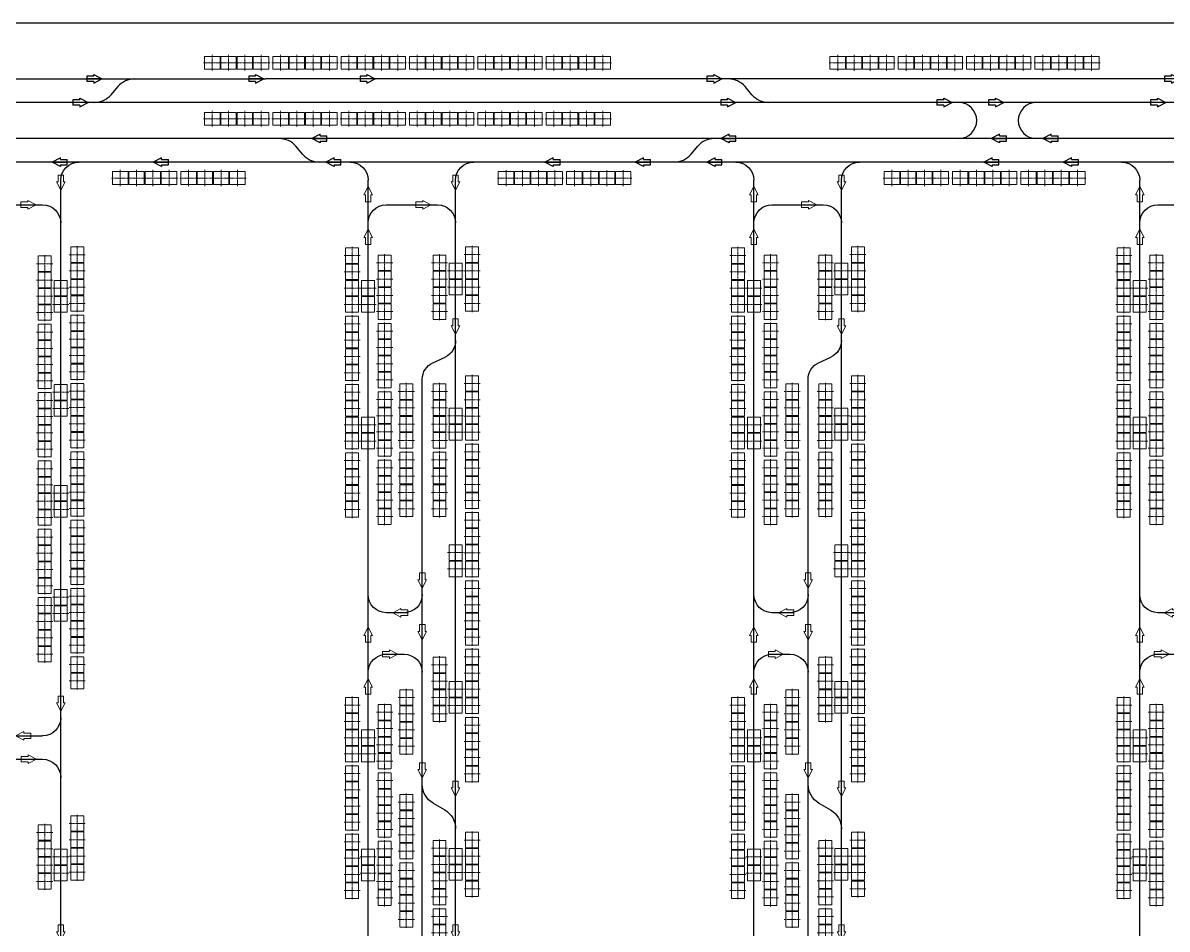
# Model space of a CAD drawing. Header units: millimetres. Extents: x -128 to 670218, y 27186 to 149492.
# Drawn here: x 400989 to 432642, y 107718 to 132785 of the extents above; entities that cross this region are included whole.
import ezdxf

# ---------------------------------------------------------------- set-up
doc = ezdxf.new("R2010")
doc.units = ezdxf.units.MM
doc.linetypes.add('AM_ISO08W050', pattern=[18, 12, -1.5, 3, -1.5])
doc.linetypes.add('XAT-M16_6F_EQ Layout_20211120$0$ACAD_ISO08W100', pattern=[36, 24, -3, 6, -3])
for name, color, linetype, lineweight in [('_CLINE', 4, 'XAT-M16_6F_EQ Layout_20211120$0$ACAD_ISO08W100', 9), ('DIRECT', 40, 'Continuous', 9), ('LINE_EQ', 4, 'AM_ISO08W050', 20), ('LINE_STB', 151, 'Continuous', 30)]:
    doc.layers.add(name, color=color, linetype=linetype, lineweight=lineweight)
doc.layers.add('Rail_H4822(Lower)', color=7, linetype='Continuous')

# ---------------------------------------------------------------- blocks, each defined once
blk = doc.blocks.new('*U3')
at = {"color": 0, "linetype": 'ByBlock'}
for p, q in [((-120, -230), (0, 0)), ((0, 0), (0, -420)), ((120, -230), (0, 0)), ((-75, -230), (-120, -230)), ((-75, -230), (-75, -420)), ((75, -230), (75, -420)), ((75, -230), (120, -230)), ((75, -420), (-75, -420))]:
    blk.add_line(p, q, dxfattribs=at)
blk = doc.blocks.new('A$C31676947')
at = {"layer": 'Rail_H4822(Lower)'}
for p, q in [((500, 47250), (500, 500)), ((2420, 47250), (2420, 500)), ((1000, 46570), (1920, 46570)), ((1000, 31870), (1920, 31870)), ((1000, 31220), (1920, 31220)), ((1000, 16520), (1920, 16520)), ((1000, 15870), (1920, 15870)), ((1000, 1180), (1920, 1180))]:
    blk.add_line(p, q, dxfattribs=at)
for centre, start, end in [((0, 47250), 0, 90), ((2920, 47250), 90, 180), ((1000, 46070), 90, 180), ((1920, 46070), 0, 90), ((1000, 32370), 180, 270), ((1920, 32370), 270, 0), ((1000, 30720), 90, 180), ((1920, 30720), 0, 90), ((0, 23700), 270, 0), ((2920, 23700), 180, 270), ((0, 21700), 0, 90), ((2920, 21700), 90, 180), ((1000, 17020), 180, 270), ((1920, 17020), 270, 0), ((1000, 15370), 90, 180), ((1920, 15370), 0, 90), ((1000, 1680), 180, 270), ((1920, 1680), 270, 0), ((0, 500), 270, 0), ((2920, 500), 180, 270)]:
    blk.add_arc(centre, 500, start, end, dxfattribs=at)
at = {"layer": 'DIRECT'}
for p, rotation in [((500, 46970), 180), ((1180, 46570), 89.99999999999999), ((500, 32550), 180), ((500, 23880), 180), ((500, 17200), 180), ((500, 1860), 180), ((1740, 1180), 270), ((500, 680), 180)]:
    blk.add_blockref('*U3', p, dxfattribs=dict(at, rotation=rotation))
for p in [(2420, 47070), (2420, 45890), (2420, 30540), (2420, 21520), (2420, 15190), (2420, 780)]:
    blk.add_blockref('*U3', p, dxfattribs=at)
at = {"layer": 'DIRECT', "lineweight": -2}
for p, rotation in [((1750, 31870), 270), ((1170, 31220), 89.99999999999999), ((1750, 16520), 270), ((1170, 15870), 89.99999999999999)]:
    blk.add_blockref('*U3', p, dxfattribs=dict(at, rotation=rotation))
blk = doc.blocks.new('A$Ca08771bd')
at = {"layer": 'Rail_H4822(Lower)'}
for p, q in [((500, 47250), (500, 500)), ((2920, 47250), (2920, 500)), ((1000, 46570), (2420, 46570)), ((2290, 42199), (2630, 42357)), ((2000, 41745), (2000, 6005)), ((1000, 32935), (1500, 32935)), ((1500, 31785), (1000, 31785)), ((2300, 27664), (2620, 27480)), ((2300, 17736), (2620, 17920)), ((1000, 13615), (1500, 13615)), ((1500, 12465), (1000, 12465)), ((2290, 5552), (2630, 5394)), ((1000, 1180), (2420, 1180))]:
    blk.add_line(p, q, dxfattribs=at)
for centre, radius, start, end in [((0, 47250), 500, 0, 90), ((3420, 47250), 500, 90, 180), ((1000, 46070), 500, 90, 180), ((2420, 46070), 500, 0, 90), ((2420, 42811), 500, 294.8882, 0), ((2500, 41745), 500, 114.8882, 180), ((1000, 33435), 500, 180, 270), ((1500, 33435), 500, 270, 0), ((1000, 31285), 500, 90, 180), ((1500, 31285), 500, 0, 90), ((2600, 28184), 600, 180, 240), ((2320, 26960), 600, 0, 60), ((0, 23700), 500, 270, 0), ((3420, 23700), 500, 180, 270), ((0, 21700), 500, 0, 90), ((3420, 21700), 500, 90, 180), ((2320, 18440), 600, 300, 0), ((2600, 17216), 600, 120, 180), ((1000, 14115), 500, 180, 270), ((1500, 14115), 500, 270, 0), ((1000, 11965), 500, 90, 180), ((1500, 11965), 500, 0, 90), ((2500, 6005), 500, 180, 245.1118), ((2420, 4940), 500, 0, 65.1118), ((1000, 1680), 500, 180, 270), ((2420, 1680), 500, 270, 0), ((0, 500), 500, 270, 0), ((3420, 500), 500, 180, 270)]:
    blk.add_arc(centre, radius, start, end, dxfattribs=at)
at = {"layer": 'DIRECT'}
for p, rotation in [((500, 46970), 180), ((1180, 46570), 90), ((500, 33615), 180), ((1320, 32935), 270), ((500, 32185), 180), ((1180, 31785), 90), ((500, 23880), 180), ((500, 14295), 180), ((1320, 13615), 270), ((500, 12865), 180), ((1180, 12465), 90), ((500, 1860), 180), ((2240, 1180), 270), ((500, 680), 180)]:
    blk.add_blockref('*U3', p, dxfattribs=dict(at, rotation=rotation))
for p in [(2920, 47070), (2920, 45890), (2920, 41911), (2000, 32535), (2000, 31105), (2920, 21520), (2000, 13215), (2000, 11785), (2920, 780)]:
    blk.add_blockref('*U3', p, dxfattribs=at)
at = {"layer": 'DIRECT', "lineweight": -2}
for p in [(2000, 27287), (2920, 26780), (2920, 17543), (2000, 17036), (2920, 4760)]:
    blk.add_blockref('*U3', p, dxfattribs=at)
blk = doc.blocks.new('*U813')
at = {"color": 0, "linetype": 'ByBlock'}
for p, q in [((-120, -230), (0, 0)), ((0, 0), (0, -420)), ((120, -230), (0, 0)), ((-75, -230), (-120, -230)), ((-75, -230), (-75, -420)), ((75, -230), (75, -420)), ((75, -230), (120, -230)), ((75, -420), (-75, -420))]:
    blk.add_line(p, q, dxfattribs=at)
blk = doc.blocks.new('*U814')
at = {"color": 0, "linetype": 'ByBlock'}
for p, q in [((-120, -230), (0, 0)), ((0, 0), (0, -420)), ((120, -230), (0, 0)), ((-75, -230), (-120, -230)), ((-75, -230), (-75, -420)), ((75, -230), (75, -420)), ((75, -230), (120, -230)), ((75, -420), (-75, -420))]:
    blk.add_line(p, q, dxfattribs=at)
blk = doc.blocks.new('*U47')
at = {"color": 0, "linetype": 'ByBlock'}
for p, q in [((-120, -230), (0, 0)), ((0, 0), (0, -420)), ((120, -230), (0, 0)), ((-75, -230), (-120, -230)), ((-75, -230), (-75, -420)), ((75, -230), (75, -420)), ((75, -230), (120, -230)), ((75, -420), (-75, -420))]:
    blk.add_line(p, q, dxfattribs=at)
blk = doc.blocks.new('*U48')
at = {"color": 0, "linetype": 'ByBlock'}
for p, q in [((-120, -230), (0, 0)), ((0, 0), (0, -420)), ((120, -230), (0, 0)), ((-75, -230), (-120, -230)), ((-75, -230), (-75, -420)), ((75, -230), (75, -420)), ((75, -230), (120, -230)), ((75, -420), (-75, -420))]:
    blk.add_line(p, q, dxfattribs=at)
blk = doc.blocks.new('*U49')
at = {"color": 0, "linetype": 'ByBlock'}
for p, q in [((-120, -230), (0, 0)), ((0, 0), (0, -420)), ((120, -230), (0, 0)), ((-75, -230), (-120, -230)), ((-75, -230), (-75, -420)), ((75, -230), (75, -420)), ((75, -230), (120, -230)), ((75, -420), (-75, -420))]:
    blk.add_line(p, q, dxfattribs=at)
blk = doc.blocks.new('*U50')
at = {"color": 0, "linetype": 'ByBlock'}
for p, q in [((-120, -230), (0, 0)), ((0, 0), (0, -420)), ((120, -230), (0, 0)), ((-75, -230), (-120, -230)), ((-75, -230), (-75, -420)), ((75, -230), (75, -420)), ((75, -230), (120, -230)), ((75, -420), (-75, -420))]:
    blk.add_line(p, q, dxfattribs=at)
blk = doc.blocks.new('*U572')
at = {"color": 0, "linetype": 'ByBlock'}
for p, q in [((-120, -230), (0, 0)), ((0, 0), (0, -420)), ((120, -230), (0, 0)), ((-75, -230), (-120, -230)), ((-75, -230), (-75, -420)), ((75, -230), (75, -420)), ((75, -230), (120, -230)), ((75, -420), (-75, -420))]:
    blk.add_line(p, q, dxfattribs=at)
blk = doc.blocks.new('*U573')
at = {"color": 0, "linetype": 'ByBlock'}
for p, q in [((-120, -230), (0, 0)), ((0, 0), (0, -420)), ((120, -230), (0, 0)), ((-75, -230), (-120, -230)), ((-75, -230), (-75, -420)), ((75, -230), (75, -420)), ((75, -230), (120, -230)), ((75, -420), (-75, -420))]:
    blk.add_line(p, q, dxfattribs=at)
blk = doc.blocks.new('*U405')
at = {"color": 0, "linetype": 'ByBlock'}
for p, q in [((-120, -230), (0, 0)), ((0, 0), (0, -420)), ((120, -230), (0, 0)), ((-75, -230), (-120, -230)), ((-75, -230), (-75, -420)), ((75, -230), (75, -420)), ((75, -230), (120, -230)), ((75, -420), (-75, -420))]:
    blk.add_line(p, q, dxfattribs=at)
blk = doc.blocks.new('*U406')
at = {"color": 0, "linetype": 'ByBlock'}
for p, q in [((-120, -230), (0, 0)), ((0, 0), (0, -420)), ((120, -230), (0, 0)), ((-75, -230), (-120, -230)), ((-75, -230), (-75, -420)), ((75, -230), (75, -420)), ((75, -230), (120, -230)), ((75, -420), (-75, -420))]:
    blk.add_line(p, q, dxfattribs=at)
blk = doc.blocks.new('*U450')
at = {"color": 0, "linetype": 'ByBlock'}
for p, q in [((-120, -230), (0, 0)), ((0, 0), (0, -420)), ((120, -230), (0, 0)), ((-75, -230), (-120, -230)), ((-75, -230), (-75, -420)), ((75, -230), (75, -420)), ((75, -230), (120, -230)), ((75, -420), (-75, -420))]:
    blk.add_line(p, q, dxfattribs=at)
blk = doc.blocks.new('*U452')
at = {"color": 0, "linetype": 'ByBlock'}
for p, q in [((-120, -230), (0, 0)), ((0, 0), (0, -420)), ((120, -230), (0, 0)), ((-75, -230), (-120, -230)), ((-75, -230), (-75, -420)), ((75, -230), (75, -420)), ((75, -230), (120, -230)), ((75, -420), (-75, -420))]:
    blk.add_line(p, q, dxfattribs=at)
blk = doc.blocks.new('*U784')
at = {"color": 0, "linetype": 'ByBlock'}
for p, q in [((-120, -230), (0, 0)), ((0, 0), (0, -420)), ((120, -230), (0, 0)), ((-75, -230), (-120, -230)), ((-75, -230), (-75, -420)), ((75, -230), (75, -420)), ((75, -230), (120, -230)), ((75, -420), (-75, -420))]:
    blk.add_line(p, q, dxfattribs=at)
blk = doc.blocks.new('*U786')
at = {"color": 0, "linetype": 'ByBlock'}
for p, q in [((-120, -230), (0, 0)), ((0, 0), (0, -420)), ((120, -230), (0, 0)), ((-75, -230), (-120, -230)), ((-75, -230), (-75, -420)), ((75, -230), (75, -420)), ((75, -230), (120, -230)), ((75, -420), (-75, -420))]:
    blk.add_line(p, q, dxfattribs=at)
blk = doc.blocks.new('*U773')
at = {"color": 0, "linetype": 'ByBlock'}
for p, q in [((-120, -230), (0, 0)), ((0, 0), (0, -420)), ((120, -230), (0, 0)), ((-75, -230), (-120, -230)), ((-75, -230), (-75, -420)), ((75, -230), (75, -420)), ((75, -230), (120, -230)), ((75, -420), (-75, -420))]:
    blk.add_line(p, q, dxfattribs=at)
blk = doc.blocks.new('*U774')
at = {"color": 0, "linetype": 'ByBlock'}
for p, q in [((-120, -230), (0, 0)), ((0, 0), (0, -420)), ((120, -230), (0, 0)), ((-75, -230), (-120, -230)), ((-75, -230), (-75, -420)), ((75, -230), (75, -420)), ((75, -230), (120, -230)), ((75, -420), (-75, -420))]:
    blk.add_line(p, q, dxfattribs=at)
blk = doc.blocks.new('*U375')
at = {"color": 0, "linetype": 'ByBlock'}
for p, q in [((-120, -230), (0, 0)), ((0, 0), (0, -420)), ((120, -230), (0, 0)), ((-75, -230), (-120, -230)), ((-75, -230), (-75, -420)), ((75, -230), (75, -420)), ((75, -230), (120, -230)), ((75, -420), (-75, -420))]:
    blk.add_line(p, q, dxfattribs=at)
blk = doc.blocks.new('*U376')
at = {"color": 0, "linetype": 'ByBlock'}
for p, q in [((-120, -230), (0, 0)), ((0, 0), (0, -420)), ((120, -230), (0, 0)), ((-75, -230), (-120, -230)), ((-75, -230), (-75, -420)), ((75, -230), (75, -420)), ((75, -230), (120, -230)), ((75, -420), (-75, -420))]:
    blk.add_line(p, q, dxfattribs=at)
blk = doc.blocks.new('*U379')
at = {"color": 0, "linetype": 'ByBlock'}
for p, q in [((-120, -230), (0, 0)), ((0, 0), (0, -420)), ((120, -230), (0, 0)), ((-75, -230), (-120, -230)), ((-75, -230), (-75, -420)), ((75, -230), (75, -420)), ((75, -230), (120, -230)), ((75, -420), (-75, -420))]:
    blk.add_line(p, q, dxfattribs=at)
blk = doc.blocks.new('*U380')
at = {"color": 0, "linetype": 'ByBlock'}
for p, q in [((-120, -230), (0, 0)), ((0, 0), (0, -420)), ((120, -230), (0, 0)), ((-75, -230), (-120, -230)), ((-75, -230), (-75, -420)), ((75, -230), (75, -420)), ((75, -230), (120, -230)), ((75, -420), (-75, -420))]:
    blk.add_line(p, q, dxfattribs=at)
blk = doc.blocks.new('*U381')
at = {"color": 0, "linetype": 'ByBlock'}
for p, q in [((-120, -230), (0, 0)), ((0, 0), (0, -420)), ((120, -230), (0, 0)), ((-75, -230), (-120, -230)), ((-75, -230), (-75, -420)), ((75, -230), (75, -420)), ((75, -230), (120, -230)), ((75, -420), (-75, -420))]:
    blk.add_line(p, q, dxfattribs=at)
blk = doc.blocks.new('*U382')
at = {"color": 0, "linetype": 'ByBlock'}
for p, q in [((-120, -230), (0, 0)), ((0, 0), (0, -420)), ((120, -230), (0, 0)), ((-75, -230), (-120, -230)), ((-75, -230), (-75, -420)), ((75, -230), (75, -420)), ((75, -230), (120, -230)), ((75, -420), (-75, -420))]:
    blk.add_line(p, q, dxfattribs=at)
blk = doc.blocks.new('XAT-M16_6F_EQ Layout_20211120$0$EG-12_FOUP_(01)-pv')
at = {"layer": '_CLINE'}
for p, q in [((0, 211), (0, -235)), ((-239, -12), (239, -12))]:
    blk.add_line(p, q, dxfattribs=at)
at = {"layer": 'LINE_EQ'}
blk.add_lwpolyline([(-215, 166), (-215, -190), (215, -190), (215, 166)], close=True, dxfattribs=at)
blk = doc.blocks.new('A$Cb83e1a90')
at = {"rotation": 89.99999999999999}
for p in [(-955, -909), (-955, -1359), (-955, -1809), (-955, -2259)]:
    blk.add_blockref('XAT-M16_6F_EQ Layout_20211120$0$EG-12_FOUP_(01)-pv', p, dxfattribs=at)
blk = doc.blocks.new('A$Ca79c4620')
at = {"rotation": 89.99999999999999}
for p in [(945, -882), (945, -1332), (945, -1782), (945, -2232)]:
    blk.add_blockref('XAT-M16_6F_EQ Layout_20211120$0$EG-12_FOUP_(01)-pv', p, dxfattribs=at)

msp = doc.modelspace()

# ---------------------------------------------------------------- linework, layer by layer
msp.add_lwpolyline([(385178, 132785), (438756, 132785), (438756, 79986), (385178, 79986)], close=True)
at = {"layer": 'Rail_H4822(Lower)'}
for p, q in [((336538, 131236), (407708, 131236)), ((669038, 131236), (407708, 131236)), ((403429, 130798), (403621, 131025)), ((421158, 130798), (420966, 131025)), ((407708, 130586), (339872, 130586)), ((666119, 130586), (407708, 130586)), ((408931, 129586), (332538, 129586)), ((668038, 129586), (408931, 129586)), ((408731, 129148), (408539, 129375)), ((419466, 129148), (419658, 129375)), ((414398, 128936), (331888, 128936)), ((667388, 128936), (414398, 128936))]:
    msp.add_line(p, q, dxfattribs=at)
for centre, radius, start, end in [((404078, 130636), 600, 90, 139.6984), ((420508, 130636), 600, 40.3016, 90), ((402971, 131186), 600, 270, 319.6984), ((421615, 131186), 600, 220.3016, 270), ((426875, 130086), 500, 270, 90), ((429025, 130086), 500, 90, 270), ((408081, 128986), 600, 40.3016, 90), ((420115, 128986), 600, 90, 139.6984), ((409188, 129536), 600, 220.3016, 270), ((419008, 129536), 600, 270, 319.6984)]:
    msp.add_arc(centre, radius, start, end, dxfattribs=at)

# ---------------------------------------------------------------- block references
at = {"layer": 'LINE_EQ', "rotation": 89.99999999999999}
for p in [(412947, 125924), (423620, 125924), (402024, 125448), (410527, 125448), (412947, 125474), (421200, 125448), (423620, 125474), (431873, 125448), (402024, 124998), (410527, 124998), (421200, 124998), (431873, 124998), (402024, 122568), (402024, 122118), (410527, 121668), (412947, 121912), (421200, 121668), (423620, 121912), (431873, 121668), (412947, 121462), (423620, 121462), (410527, 121218), (421200, 121218), (431873, 121218), (402024, 119778), (402024, 119328), (412947, 118132), (423620, 118132), (412947, 117682), (423620, 117682), (402024, 116898), (402024, 116448), (412947, 114352), (423620, 114352), (412947, 113902), (423620, 113902), (410527, 113013), (421200, 113013), (431873, 113013), (410527, 112563), (421200, 112563), (431873, 112563), (402024, 109714), (410527, 109714), (412947, 109733), (421200, 109714), (423620, 109733), (431873, 109714), (412947, 109283), (423620, 109283), (402024, 109264), (410527, 109264), (421200, 109264), (431873, 109264)]:
    msp.add_blockref('XAT-M16_6F_EQ Layout_20211120$0$EG-12_FOUP_(01)-pv', p, dxfattribs=at)
at = {"layer": 'LINE_STB'}
for name, p in [('XAT-M16_6F_EQ Layout_20211120$0$EG-12_FOUP_(01)-pv', (406229, 131692)), ('XAT-M16_6F_EQ Layout_20211120$0$EG-12_FOUP_(01)-pv', (406679, 131692)), ('XAT-M16_6F_EQ Layout_20211120$0$EG-12_FOUP_(01)-pv', (407129, 131692)), ('XAT-M16_6F_EQ Layout_20211120$0$EG-12_FOUP_(01)-pv', (407579, 131692)), ('XAT-M16_6F_EQ Layout_20211120$0$EG-12_FOUP_(01)-pv', (408119, 131692)), ('XAT-M16_6F_EQ Layout_20211120$0$EG-12_FOUP_(01)-pv', (408569, 131692)), ('XAT-M16_6F_EQ Layout_20211120$0$EG-12_FOUP_(01)-pv', (409019, 131692)), ('XAT-M16_6F_EQ Layout_20211120$0$EG-12_FOUP_(01)-pv', (409469, 131692)), ('XAT-M16_6F_EQ Layout_20211120$0$EG-12_FOUP_(01)-pv', (410009, 131692)), ('XAT-M16_6F_EQ Layout_20211120$0$EG-12_FOUP_(01)-pv', (410459, 131692)), ('XAT-M16_6F_EQ Layout_20211120$0$EG-12_FOUP_(01)-pv', (410909, 131692)), ('XAT-M16_6F_EQ Layout_20211120$0$EG-12_FOUP_(01)-pv', (411359, 131692)), ('XAT-M16_6F_EQ Layout_20211120$0$EG-12_FOUP_(01)-pv', (411899, 131692)), ('XAT-M16_6F_EQ Layout_20211120$0$EG-12_FOUP_(01)-pv', (412349, 131692)), ('XAT-M16_6F_EQ Layout_20211120$0$EG-12_FOUP_(01)-pv', (412799, 131692)), ('XAT-M16_6F_EQ Layout_20211120$0$EG-12_FOUP_(01)-pv', (413249, 131692)), ('XAT-M16_6F_EQ Layout_20211120$0$EG-12_FOUP_(01)-pv', (413789, 131692)), ('XAT-M16_6F_EQ Layout_20211120$0$EG-12_FOUP_(01)-pv', (414239, 131692)), ('XAT-M16_6F_EQ Layout_20211120$0$EG-12_FOUP_(01)-pv', (414689, 131692)), ('XAT-M16_6F_EQ Layout_20211120$0$EG-12_FOUP_(01)-pv', (415139, 131692)), ('XAT-M16_6F_EQ Layout_20211120$0$EG-12_FOUP_(01)-pv', (415679, 131692)), ('XAT-M16_6F_EQ Layout_20211120$0$EG-12_FOUP_(01)-pv', (416129, 131692)), ('XAT-M16_6F_EQ Layout_20211120$0$EG-12_FOUP_(01)-pv', (416579, 131692)), ('XAT-M16_6F_EQ Layout_20211120$0$EG-12_FOUP_(01)-pv', (417029, 131692)), ('XAT-M16_6F_EQ Layout_20211120$0$EG-12_FOUP_(01)-pv', (423531, 131691)), ('XAT-M16_6F_EQ Layout_20211120$0$EG-12_FOUP_(01)-pv', (423981, 131691)), ('XAT-M16_6F_EQ Layout_20211120$0$EG-12_FOUP_(01)-pv', (424431, 131691)), ('XAT-M16_6F_EQ Layout_20211120$0$EG-12_FOUP_(01)-pv', (424881, 131691)), ('XAT-M16_6F_EQ Layout_20211120$0$EG-12_FOUP_(01)-pv', (425421, 131691)), ('XAT-M16_6F_EQ Layout_20211120$0$EG-12_FOUP_(01)-pv', (425871, 131691)), ('XAT-M16_6F_EQ Layout_20211120$0$EG-12_FOUP_(01)-pv', (426321, 131691)), ('XAT-M16_6F_EQ Layout_20211120$0$EG-12_FOUP_(01)-pv', (426771, 131691)), ('XAT-M16_6F_EQ Layout_20211120$0$EG-12_FOUP_(01)-pv', (427311, 131691)), ('XAT-M16_6F_EQ Layout_20211120$0$EG-12_FOUP_(01)-pv', (427761, 131691)), ('XAT-M16_6F_EQ Layout_20211120$0$EG-12_FOUP_(01)-pv', (428211, 131691)), ('XAT-M16_6F_EQ Layout_20211120$0$EG-12_FOUP_(01)-pv', (428661, 131691)), ('XAT-M16_6F_EQ Layout_20211120$0$EG-12_FOUP_(01)-pv', (429201, 131691)), ('XAT-M16_6F_EQ Layout_20211120$0$EG-12_FOUP_(01)-pv', (429651, 131691)), ('XAT-M16_6F_EQ Layout_20211120$0$EG-12_FOUP_(01)-pv', (430101, 131691)), ('XAT-M16_6F_EQ Layout_20211120$0$EG-12_FOUP_(01)-pv', (430551, 131691)), ('XAT-M16_6F_EQ Layout_20211120$0$EG-12_FOUP_(01)-pv', (406229, 130143)), ('XAT-M16_6F_EQ Layout_20211120$0$EG-12_FOUP_(01)-pv', (406679, 130143)), ('XAT-M16_6F_EQ Layout_20211120$0$EG-12_FOUP_(01)-pv', (407129, 130143)), ('XAT-M16_6F_EQ Layout_20211120$0$EG-12_FOUP_(01)-pv', (407579, 130143)), ('XAT-M16_6F_EQ Layout_20211120$0$EG-12_FOUP_(01)-pv', (408119, 130143)), ('XAT-M16_6F_EQ Layout_20211120$0$EG-12_FOUP_(01)-pv', (408569, 130143)), ('XAT-M16_6F_EQ Layout_20211120$0$EG-12_FOUP_(01)-pv', (409019, 130143)), ('XAT-M16_6F_EQ Layout_20211120$0$EG-12_FOUP_(01)-pv', (409469, 130143)), ('XAT-M16_6F_EQ Layout_20211120$0$EG-12_FOUP_(01)-pv', (410009, 130143)), ('XAT-M16_6F_EQ Layout_20211120$0$EG-12_FOUP_(01)-pv', (410459, 130143)), ('XAT-M16_6F_EQ Layout_20211120$0$EG-12_FOUP_(01)-pv', (410909, 130143)), ('XAT-M16_6F_EQ Layout_20211120$0$EG-12_FOUP_(01)-pv', (411359, 130143)), ('XAT-M16_6F_EQ Layout_20211120$0$EG-12_FOUP_(01)-pv', (411899, 130143)), ('XAT-M16_6F_EQ Layout_20211120$0$EG-12_FOUP_(01)-pv', (412349, 130143)), ('XAT-M16_6F_EQ Layout_20211120$0$EG-12_FOUP_(01)-pv', (412799, 130143)), ('XAT-M16_6F_EQ Layout_20211120$0$EG-12_FOUP_(01)-pv', (413249, 130143)), ('XAT-M16_6F_EQ Layout_20211120$0$EG-12_FOUP_(01)-pv', (413789, 130143)), ('XAT-M16_6F_EQ Layout_20211120$0$EG-12_FOUP_(01)-pv', (414239, 130143)), ('XAT-M16_6F_EQ Layout_20211120$0$EG-12_FOUP_(01)-pv', (414689, 130143)), ('XAT-M16_6F_EQ Layout_20211120$0$EG-12_FOUP_(01)-pv', (415139, 130143)), ('XAT-M16_6F_EQ Layout_20211120$0$EG-12_FOUP_(01)-pv', (415679, 130143)), ('XAT-M16_6F_EQ Layout_20211120$0$EG-12_FOUP_(01)-pv', (416129, 130143)), ('XAT-M16_6F_EQ Layout_20211120$0$EG-12_FOUP_(01)-pv', (416579, 130143)), ('XAT-M16_6F_EQ Layout_20211120$0$EG-12_FOUP_(01)-pv', (417029, 130143)), ('A$Ca79c4620', (412459, 127257)), ('A$Ca79c4620', (423132, 127257)), ('A$Cb83e1a90', (411039, 127257)), ('A$Cb83e1a90', (413459, 127058)), ('A$Cb83e1a90', (421712, 127257)), ('A$Cb83e1a90', (424132, 127058)), ('A$Cb83e1a90', (432385, 127257)), ('A$Cb83e1a90', (411039, 125367)), ('A$Cb83e1a90', (421712, 125367)), ('A$Cb83e1a90', (432385, 125367)), ('A$Cb83e1a90', (412539, 123495)), ('A$Cb83e1a90', (413459, 123495)), ('A$Cb83e1a90', (414359, 123720)), ('A$Cb83e1a90', (423212, 123495)), ('A$Cb83e1a90', (424132, 123495)), ('A$Cb83e1a90', (425032, 123720)), ('A$Cb83e1a90', (411039, 123477)), ('A$Cb83e1a90', (421712, 123477)), ('A$Cb83e1a90', (432385, 123477)), ('A$Cb83e1a90', (411039, 121587)), ('A$Cb83e1a90', (412539, 121605)), ('A$Cb83e1a90', (412539, 121605)), ('A$Cb83e1a90', (413459, 121605)), ('A$Cb83e1a90', (414359, 121830)), ('A$Cb83e1a90', (421712, 121587)), ('A$Cb83e1a90', (423212, 121605)), ('A$Cb83e1a90', (423212, 121605)), ('A$Cb83e1a90', (424132, 121605)), ('A$Cb83e1a90', (425032, 121830)), ('A$Cb83e1a90', (432385, 121587)), ('A$Cb83e1a90', (414359, 119940)), ('A$Cb83e1a90', (425032, 119940)), ('A$Cb83e1a90', (414359, 118050)), ('A$Cb83e1a90', (425032, 118050)), ('A$Cb83e1a90', (413459, 115935)), ('A$Cb83e1a90', (414359, 116160)), ('A$Cb83e1a90', (424132, 115935)), ('A$Cb83e1a90', (425032, 116160)), ('A$Cb83e1a90', (412539, 115035)), ('A$Cb83e1a90', (423212, 115035)), ('A$Cb83e1a90', (411039, 114822)), ('A$Cb83e1a90', (421712, 114822)), ('A$Cb83e1a90', (432385, 114822)), ('A$Cb83e1a90', (414359, 114270)), ('A$Cb83e1a90', (425032, 114270)), ('A$Cb83e1a90', (411039, 112932)), ('A$Cb83e1a90', (421712, 112932)), ('A$Cb83e1a90', (432385, 112932)), ('A$Cb83e1a90', (412539, 112137)), ('A$Cb83e1a90', (423212, 112137)), ('A$Cb83e1a90', (411039, 111042)), ('A$Cb83e1a90', (413459, 110867)), ('A$Cb83e1a90', (414359, 111092)), ('A$Cb83e1a90', (421712, 111042)), ('A$Cb83e1a90', (424132, 110867)), ('A$Cb83e1a90', (425032, 111092)), ('A$Cb83e1a90', (432385, 111042)), ('A$Cb83e1a90', (412539, 110247)), ('A$Cb83e1a90', (423212, 110247)), ('A$Cb83e1a90', (413459, 108977)), ('A$Cb83e1a90', (424132, 108977))]:
    msp.add_blockref(name, p, dxfattribs=at)
for p, rotation in [((403683, 128482), 180), ((404133, 128482), 180), ((404583, 128482), 180), ((405033, 128482), 180), ((405573, 128482), 180), ((406023, 128482), 180), ((406473, 128482), 180), ((406923, 128482), 180), ((414356, 128481), 180), ((414806, 128481), 180), ((415256, 128481), 180), ((415706, 128481), 180), ((416246, 128481), 180), ((416696, 128481), 180), ((417146, 128481), 180), ((417596, 128481), 180), ((425029, 128482), 180), ((425479, 128482), 180), ((425929, 128482), 180), ((426379, 128482), 180), ((426919, 128482), 180), ((427369, 128482), 180), ((427819, 128482), 180), ((428269, 128482), 180), ((428809, 128482), 180), ((429259, 128482), 180), ((429709, 128482), 180), ((430159, 128482), 180), ((402481, 126374), 89.99999999999999), ((401581, 126123), 89.99999999999999), ((410984, 126149), 89.99999999999999), ((421657, 126149), 89.99999999999999), ((432330, 126149), 89.99999999999999), ((402481, 125924), 89.99999999999999), ((401581, 125673), 89.99999999999999), ((402481, 125474), 89.99999999999999), ((410984, 125699), 89.99999999999999), ((421657, 125699), 89.99999999999999), ((432330, 125699), 89.99999999999999), ((401581, 125223), 89.99999999999999), ((410984, 125249), 89.99999999999999), ((421657, 125249), 89.99999999999999), ((432330, 125249), 89.99999999999999), ((402481, 125024), 89.99999999999999), ((410984, 124799), 89.99999999999999), ((421657, 124799), 89.99999999999999), ((432330, 124799), 89.99999999999999), ((401581, 124773), 89.99999999999999), ((402481, 124484), 89.99999999999999), ((401581, 124233), 89.99999999999999), ((410984, 124259), 89.99999999999999), ((421657, 124259), 89.99999999999999), ((432330, 124259), 89.99999999999999), ((402481, 124034), 89.99999999999999), ((401581, 123783), 89.99999999999999), ((402481, 123584), 89.99999999999999), ((410984, 123809), 89.99999999999999), ((421657, 123809), 89.99999999999999), ((432330, 123809), 89.99999999999999), ((401581, 123333), 89.99999999999999), ((410984, 123359), 89.99999999999999), ((421657, 123359), 89.99999999999999), ((432330, 123359), 89.99999999999999), ((402481, 123134), 89.99999999999999), ((410984, 122909), 89.99999999999999), ((421657, 122909), 89.99999999999999), ((432330, 122909), 89.99999999999999), ((401581, 122883), 89.99999999999999), ((402481, 122594), 89.99999999999999), ((401581, 122343), 89.99999999999999), ((410984, 122369), 89.99999999999999), ((421657, 122369), 89.99999999999999), ((432330, 122369), 89.99999999999999), ((402481, 122144), 89.99999999999999), ((401581, 121893), 89.99999999999999), ((402481, 121694), 89.99999999999999), ((410984, 121919), 89.99999999999999), ((421657, 121919), 89.99999999999999), ((432330, 121919), 89.99999999999999), ((401581, 121443), 89.99999999999999), ((410984, 121469), 89.99999999999999), ((421657, 121469), 89.99999999999999), ((432330, 121469), 89.99999999999999), ((401581, 120993), 89.99999999999999), ((402481, 121244), 89.99999999999999), ((410984, 121019), 89.99999999999999), ((421657, 121019), 89.99999999999999), ((432330, 121019), 89.99999999999999), ((402481, 120704), 89.99999999999999), ((401581, 120453), 89.99999999999999), ((410984, 120479), 89.99999999999999), ((421657, 120479), 89.99999999999999), ((432330, 120479), 89.99999999999999), ((402481, 120254), 89.99999999999999), ((401581, 120003), 89.99999999999999), ((402481, 119804), 89.99999999999999), ((410984, 120029), 89.99999999999999), ((421657, 120029), 89.99999999999999), ((432330, 120029), 89.99999999999999), ((401581, 119553), 89.99999999999999), ((410984, 119579), 89.99999999999999), ((421657, 119579), 89.99999999999999), ((432330, 119579), 89.99999999999999), ((401581, 119103), 89.99999999999999), ((402481, 119354), 89.99999999999999), ((410984, 119129), 89.99999999999999), ((421657, 119129), 89.99999999999999), ((432330, 119129), 89.99999999999999), ((402481, 118814), 89.99999999999999), ((401581, 118563), 89.99999999999999), ((402481, 118364), 89.99999999999999), ((401581, 118113), 89.99999999999999), ((402481, 117914), 89.99999999999999), ((401581, 117663), 89.99999999999999), ((401581, 117213), 89.99999999999999), ((402481, 117464), 89.99999999999999), ((402481, 116924), 89.99999999999999), ((401581, 116673), 89.99999999999999), ((402481, 116474), 89.99999999999999), ((401581, 116223), 89.99999999999999), ((402481, 116024), 89.99999999999999), ((401581, 115773), 89.99999999999999), ((401581, 115323), 89.99999999999999), ((402481, 115574), 89.99999999999999), ((402481, 115034), 89.99999999999999), ((402481, 114584), 89.99999999999999), ((410984, 113715), 89.99999999999999), ((421657, 113715), 89.99999999999999), ((432330, 113715), 89.99999999999999), ((410984, 113265), 89.99999999999999), ((421657, 113265), 89.99999999999999), ((432330, 113265), 89.99999999999999), ((410984, 112815), 89.99999999999999), ((421657, 112815), 89.99999999999999), ((432330, 112815), 89.99999999999999), ((410984, 112365), 89.99999999999999), ((421657, 112365), 89.99999999999999), ((432330, 112365), 89.99999999999999), ((410984, 111825), 89.99999999999999), ((421657, 111825), 89.99999999999999), ((432330, 111825), 89.99999999999999), ((410984, 111375), 89.99999999999999), ((421657, 111375), 89.99999999999999), ((432330, 111375), 89.99999999999999), ((410984, 110925), 89.99999999999999), ((421657, 110925), 89.99999999999999), ((432330, 110925), 89.99999999999999), ((402481, 110640), 89.99999999999999), ((401581, 110389), 89.99999999999999), ((410984, 110475), 89.99999999999999), ((421657, 110475), 89.99999999999999), ((432330, 110475), 89.99999999999999), ((401581, 109939), 89.99999999999999), ((402481, 110190), 89.99999999999999), ((410984, 109935), 89.99999999999999), ((421657, 109935), 89.99999999999999), ((432330, 109935), 89.99999999999999), ((402481, 109740), 89.99999999999999), ((401581, 109489), 89.99999999999999), ((402481, 109290), 89.99999999999999), ((410984, 109485), 89.99999999999999), ((421657, 109485), 89.99999999999999), ((432330, 109485), 89.99999999999999), ((401581, 109039), 89.99999999999999), ((410984, 109035), 89.99999999999999), ((421657, 109035), 89.99999999999999), ((432330, 109035), 89.99999999999999), ((410984, 108585), 89.99999999999999), ((421657, 108585), 89.99999999999999), ((432330, 108585), 89.99999999999999)]:
    msp.add_blockref('XAT-M16_6F_EQ Layout_20211120$0$EG-12_FOUP_(01)-pv', p, dxfattribs=dict(at, rotation=rotation))
at = {"layer": 'Rail_H4822(Lower)', "xscale": -1}
for name, p, rotation in [('*U47', (403178, 131236), 270), ('*U773', (407658, 131236), 270), ('*U774', (410738, 131236), 270), ('*U379', (420329, 131236), 270), ('*U375', (432992, 131236), 270), ('*U48', (402791, 130586), 270), ('*U380', (420715, 130586), 270), ('*U405', (426695, 130586), 270), ('*U573', (428125, 130586), 270), ('*U376', (432605, 130586), 270), ('*U50', (408981, 129586), 90), ('*U382', (420295, 129586), 90), ('*U406', (427775, 129586), 90), ('*U572', (429205, 129586), 90), ('A$C31676947', (399616, 128936), 180), ('*U813', (401798, 128936), 90), ('*U814', (404598, 128936), 90), ('*U49', (409368, 128936), 90), ('A$Ca08771bd', (410039, 128936), 180), ('*U452', (415428, 128936), 90), ('*U786', (417928, 128936), 90), ('*U381', (419908, 128936), 90), ('A$Ca08771bd', (420712, 128936), 180), ('*U450', (427568, 128936), 90), ('*U784', (429768, 128936), 90), ('A$Ca08771bd', (431385, 128936), 180)]:
    msp.add_blockref(name, p, dxfattribs=dict(at, rotation=rotation))

doc.saveas('drawing.dxf')
